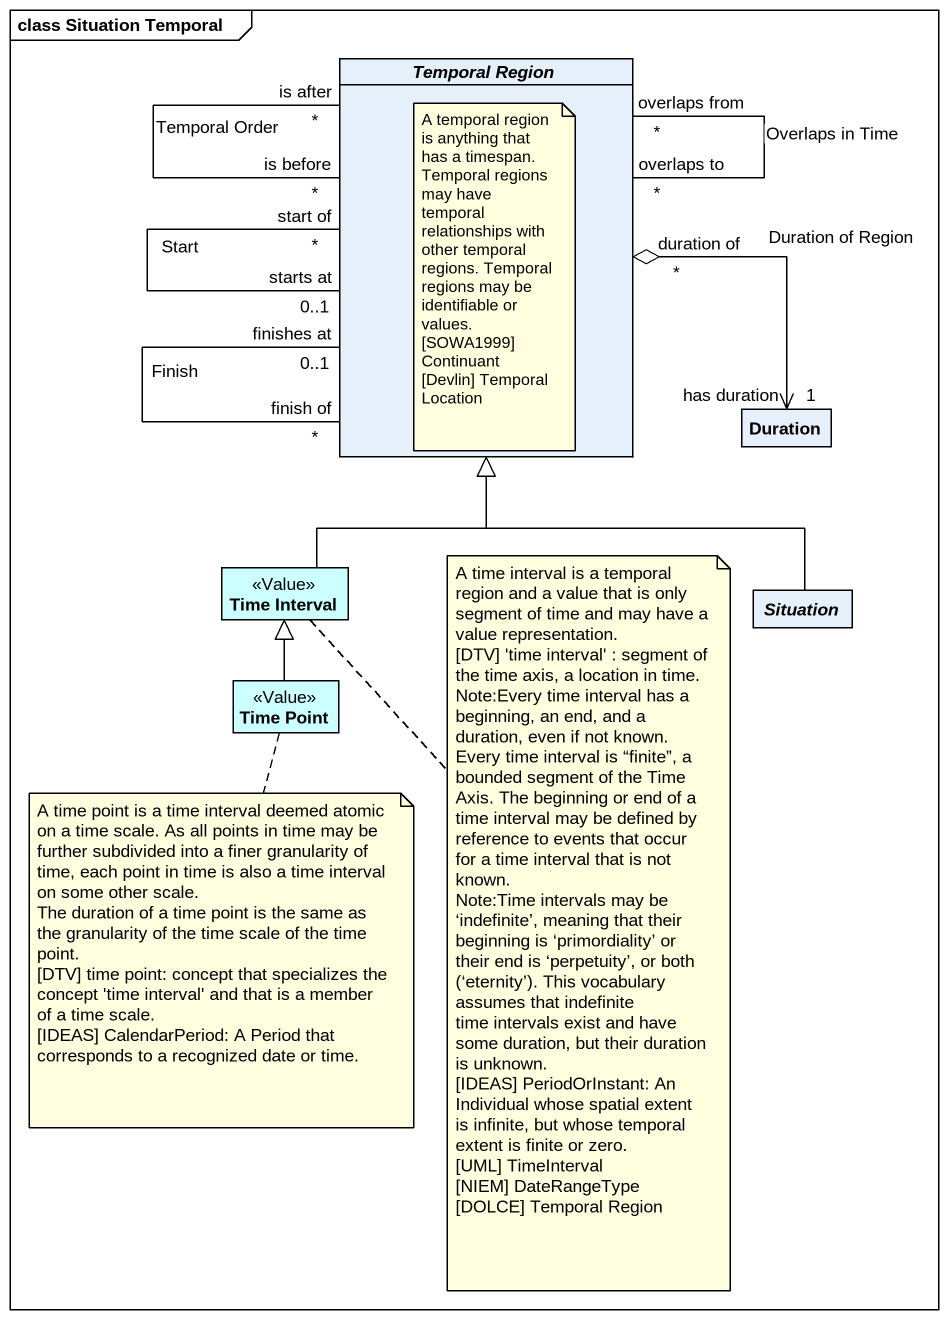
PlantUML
@startuml
mainframe class Situation Temporal
hide circle
hide empty members
abstract class "Temporal Region" as Temporal_Region
class Duration
class "Time Interval" as Time_Interval <<Value>> #CCFFFF
abstract class Situation
class "Time Point" as Time_Point <<Value>> #CCFFFF
Temporal_Region "finishes at\n0..1" -- "finish of\n*" Temporal_Region : Finish
Temporal_Region "starts at\n0..1" -- "start of\n*" Temporal_Region : Start
Temporal_Region "is before\n*" -- "is after\n*" Temporal_Region : Temporal Order
Temporal_Region "overlaps to\n*" -- "overlaps from\n*" Temporal_Region : Overlaps in Time
Duration "has duration\n1" <-left-o "duration of\n*" Temporal_Region : Duration of Region
Time_Interval -up-|> Temporal_Region
Situation -up-|> Temporal_Region
Time_Point -up-|> Time_Interval
note bottom of Temporal_Region
  A temporal region is anything that has a timespan. Temporal regions may have temporal relationships with other temporal regions. Temporal regions may be identifiable or values.
  [SOWA1999] Continuant
  [Devlin] Temporal Location
end note
note bottom of Time_Interval
  A time interval is a temporal region and a value that is only segment of time and may have a value representation.
  [DTV] 'time interval' : segment of the time axis, a location in time.
  Note:Every time interval has a beginning, an end, and a duration, even if not known. Every time interval is “finite”, a bounded segment of the Time Axis. The beginning or end of a
  time interval may be defined by reference to events that occur for a time interval that is not known.
  Note:Time intervals may be ‘indefinite’, meaning that their beginning is ‘primordiality’ or their end is ‘perpetuity’, or both (‘eternity’). This vocabulary assumes that indefinite
  time intervals exist and have some duration, but their duration is unknown.
  [IDEAS] PeriodOrInstant: An Individual whose spatial extent is infinite, but whose temporal extent is finite or zero.
  [UML] TimeInterval
  [NIEM] DateRangeType
  [DOLCE] Temporal Region
end note
note bottom of Time_Point
  A time point is a time interval deemed atomic on a time scale. As all points in time may be further subdivided into a finer granularity of time, each point in time is also a time interval on some other scale.
  The duration of a time point is the same as the granularity of the time scale of the time point.
  [DTV] time point: concept that specializes the concept 'time interval' and that is a member of a time scale.
  [IDEAS] CalendarPeriod: A Period that corresponds to a recognized date or time.
end note
@enduml
